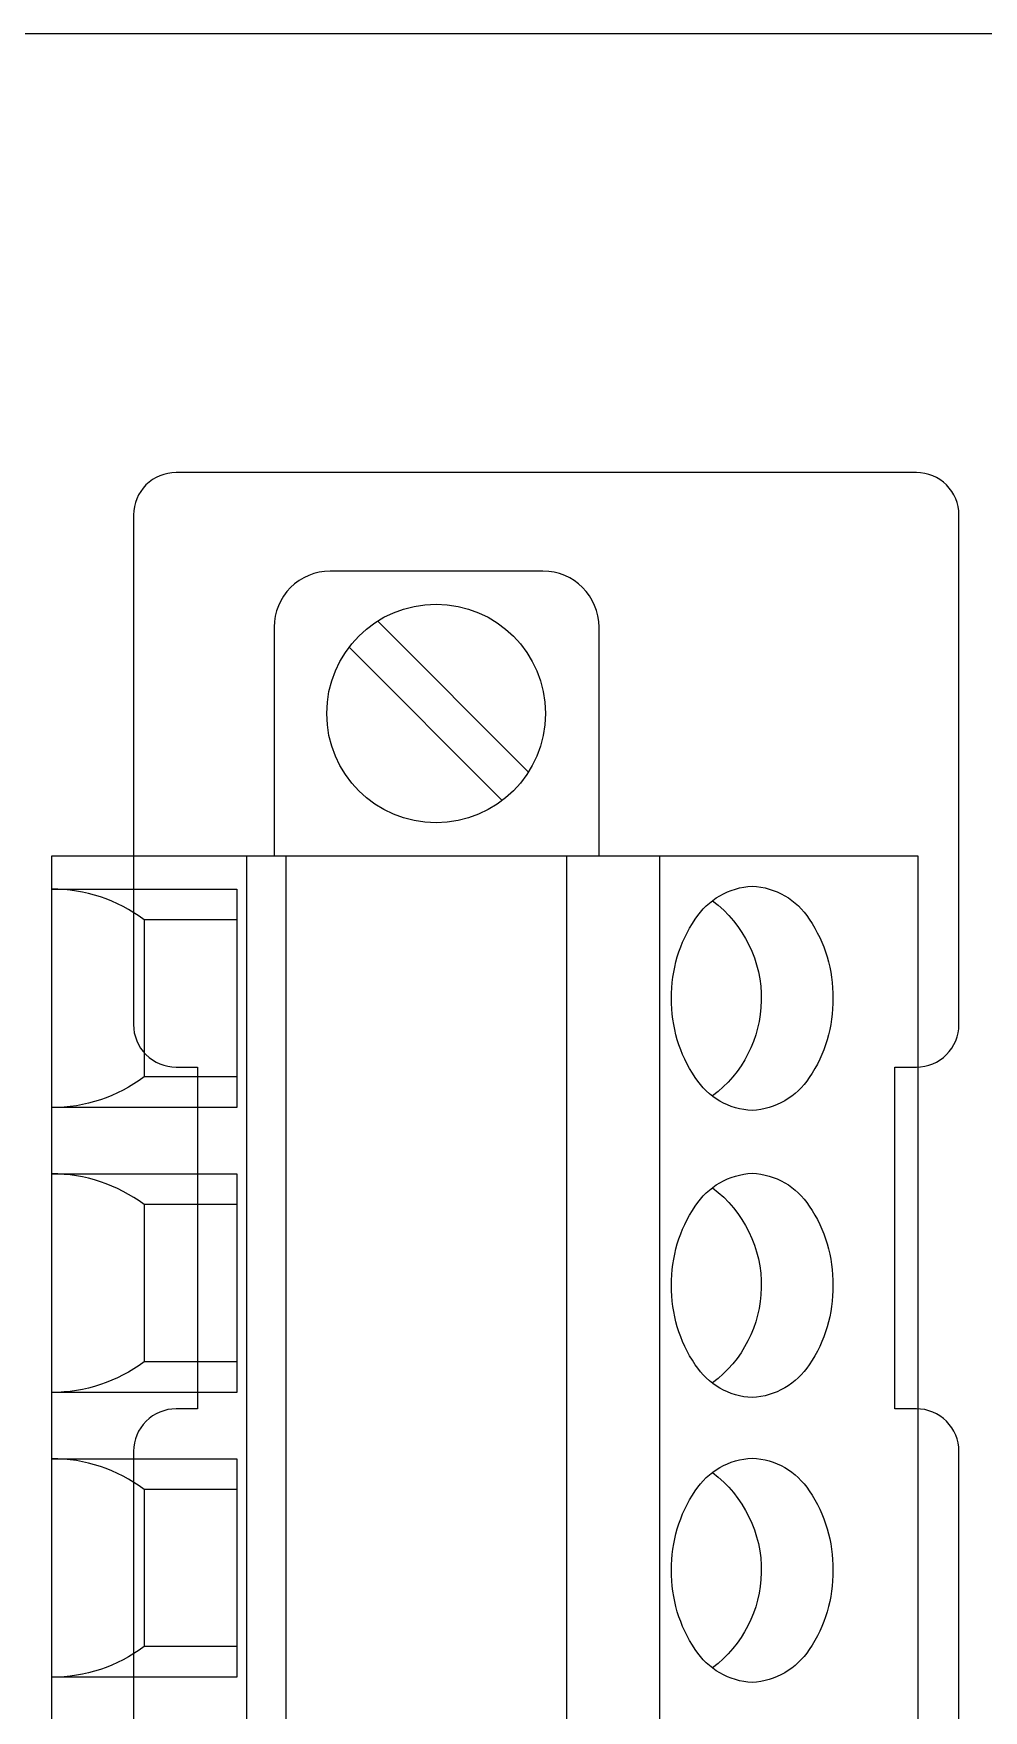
# Model space of a CAD drawing. Extents: x 1 to 23.7, y 0.2 to 17.
# Drawn here: x 17.608 to 18.276, y 6.02 to 7.198 of the extents above; entities that cross this region are included whole.
import ezdxf

# ---------------------------------------------------------------- set-up
doc = ezdxf.new("R2010")
doc.units = 0
doc.header["$MEASUREMENT"] = 0
for name, color, linetype in [('4_01__0-__EMPTY', 7, 'CONTINUOUS'), ('4_02__71___3__AVI', 7, 'CONTINUOUS'), ('4_03__73___3__ACI__3__AVI', 7, 'CONTINUOUS'), ('4_04__74___3__ACI__3__AVI', 7, 'CONTINUOUS'), ('4_05__1-___4__DI__4__DO__S', 7, 'CONTINUOUS'), ('4_06__B-___4__DI__4__DO__F', 7, 'CONTINUOUS'), ('4_07__C-___4__DI__3__DO', 7, 'CONTINUOUS'), ('4_08__2X___8__DO__STD_FORM', 7, 'CONTINUOUS'), ('4_09__2A___8__DO__STD_FORM', 7, 'CONTINUOUS'), ('4_10__2B___8__DO__STD__6__', 7, 'CONTINUOUS'), ('4_11__2C___8__DO__STD__2__', 7, 'CONTINUOUS'), ('4_12__3-___8__DI', 7, 'CONTINUOUS'), ('4_13__D-___14__DI', 7, 'CONTINUOUS'), ('4_14__5-___8__AI', 7, 'CONTINUOUS'), ('4_15__6-___4__AI__4__AO', 7, 'CONTINUOUS'), ('6_00_____DWG', 7, 'CONTINUOUS')]:
    doc.layers.add(name, color=color, linetype=linetype)

msp = doc.modelspace()

# ---------------------------------------------------------------- linework, layer by layer
at = {"layer": '4_01__0-__EMPTY'}
msp.add_lwpolyline([(18.2587, 5.2368), (18.2587, 6.2021, 0.414214), (18.2288, 6.2319), (18.2137, 6.2319), (18.2137, 6.4719), (18.2288, 6.4719, 0.414214), (18.2587, 6.5018), (18.2587, 6.8596, 0.414973), (18.2288, 6.8894), (17.7086, 6.8894, 0.414973), (17.6787, 6.8596), (17.6787, 6.5018, 0.414214), (17.7086, 6.4719), (17.7237, 6.4719), (17.7237, 6.2319), (17.7086, 6.2319, 0.414214), (17.6787, 6.2021), (17.6787, 5.2368, 0.414214)], format="xyb", dxfattribs=at)
at = {"layer": '4_02__71___3__AVI'}
for points in [[(18.0058, 6.6202), (18.0058, 6.7808, 0.414169), (17.9664, 6.8202), (17.8169, 6.8202, 0.414258), (17.7775, 6.7808), (17.7775, 6.6202)], [(17.7513, 6.5753), (17.6862, 6.5753, 0.162853), (17.6212, 6.5969, 1.944453)], [(18.0855, 6.5888, -0.001746), (18.0856, 6.5887, -0.240907), (18.1198, 6.5186, -0.231198), (18.0856, 6.4516, -0.005828), (18.0857, 6.4514)], [(17.7513, 6.465), (17.6862, 6.465, -0.162853), (17.6212, 6.4434, -1.944453)], [(17.7513, 6.3753), (17.6862, 6.3753, 0.162853), (17.6212, 6.3969, 1.944453)], [(18.0854, 6.3872, -0.001746), (18.0856, 6.3871, -0.240907), (18.1198, 6.317, -0.231198), (18.0856, 6.2501, -0.005828), (18.0856, 6.2498)], [(17.7513, 6.265), (17.6862, 6.265, -0.162853), (17.6212, 6.2434, -1.944453)], [(17.7513, 6.1753), (17.6862, 6.1753, 0.162853), (17.6212, 6.1969, 1.944453)], [(18.0854, 6.1872, -0.001746), (18.0856, 6.1871, -0.240907), (18.1198, 6.117, -0.231198), (18.0856, 6.0501, -0.005828), (18.0856, 6.0498)], [(17.7513, 6.065), (17.6862, 6.065, -0.162853), (17.6212, 6.0434, -1.944453)]]:
    msp.add_lwpolyline(points, format="xyb", dxfattribs=at)
for points in [[(17.8503, 6.785), (17.9562, 6.6791)], [(17.8303, 6.7667), (17.9378, 6.6591)], [(17.758, 6.6202), (17.758, 5.0202)], [(17.7858, 6.6202), (17.7858, 5.0202)], [(17.9829, 6.6202), (17.9829, 5.0202)], [(18.0484, 6.6202), (18.0484, 5.0202)], [(17.6212, 6.5969), (17.7513, 6.5969), (17.7513, 6.4434), (17.6212, 6.4434)], [(17.6862, 6.5753), (17.6862, 6.465)], [(17.6212, 6.3969), (17.7513, 6.3969), (17.7513, 6.2434), (17.6212, 6.2434)], [(17.6862, 6.3753), (17.6862, 6.265)], [(17.6212, 6.1969), (17.7513, 6.1969), (17.7513, 6.0434), (17.6212, 6.0434)], [(17.6862, 6.1753), (17.6862, 6.065)]]:
    msp.add_lwpolyline(points, dxfattribs=at)
msp.add_lwpolyline([(18.2299, 6.6202), (18.2299, 5.0202), (17.6212, 5.0202), (17.6212, 6.6202)], close=True, dxfattribs=at)
for points in [[(18.1135, 6.5989, -0.244062), (18.1535, 6.5758, -0.154167), (18.1701, 6.5202, -0.154167), (18.1535, 6.4645, -0.236767), (18.1135, 6.4414, -0.24406), (18.0734, 6.4645, -0.154167), (18.0568, 6.5202, -0.154167), (18.0734, 6.5758, -0.244061)], [(18.1135, 6.3973, -0.244062), (18.1535, 6.3743, -0.154167), (18.1701, 6.3186, -0.154167), (18.1535, 6.2629, -0.236767), (18.1135, 6.2398, -0.24406), (18.0734, 6.2629, -0.154167), (18.0568, 6.3186, -0.154167), (18.0734, 6.3743, -0.244061)], [(18.1135, 6.1973, -0.244062), (18.1535, 6.1743, -0.154167), (18.1701, 6.1186, -0.154167), (18.1535, 6.0629, -0.236767), (18.1135, 6.0398, -0.24406), (18.0734, 6.0629, -0.154167), (18.0568, 6.1186, -0.154167), (18.0734, 6.1743, -0.244061)]]:
    msp.add_lwpolyline(points, format="xyb", close=True, dxfattribs=at)
msp.add_circle((17.8913, 6.7202), 0.0768, dxfattribs=at)
at = {"layer": '4_03__73___3__ACI__3__AVI'}
for points in [[(18.0058, 6.6202), (18.0058, 6.7808, 0.414169), (17.9664, 6.8202), (17.8169, 6.8202, 0.414258), (17.7775, 6.7808), (17.7775, 6.6202)], [(17.7513, 6.5753), (17.6862, 6.5753, 0.162853), (17.6212, 6.5969, 1.944453)], [(18.0855, 6.5888, -0.001746), (18.0856, 6.5887, -0.240907), (18.1198, 6.5186, -0.231198), (18.0856, 6.4516, -0.005828), (18.0857, 6.4514)], [(17.7513, 6.465), (17.6862, 6.465, -0.162853), (17.6212, 6.4434, -1.944453)], [(17.7513, 6.3753), (17.6862, 6.3753, 0.162853), (17.6212, 6.3969, 1.944453)], [(18.0854, 6.3872, -0.001746), (18.0856, 6.3871, -0.240907), (18.1198, 6.317, -0.231198), (18.0856, 6.2501, -0.005828), (18.0856, 6.2498)], [(17.7513, 6.265), (17.6862, 6.265, -0.162853), (17.6212, 6.2434, -1.944453)], [(17.7513, 6.1753), (17.6862, 6.1753, 0.162853), (17.6212, 6.1969, 1.944453)], [(18.0854, 6.1872, -0.001746), (18.0856, 6.1871, -0.240907), (18.1198, 6.117, -0.231198), (18.0856, 6.0501, -0.005828), (18.0856, 6.0498)], [(17.7513, 6.065), (17.6862, 6.065, -0.162853), (17.6212, 6.0434, -1.944453)]]:
    msp.add_lwpolyline(points, format="xyb", dxfattribs=at)
for points in [[(17.8503, 6.785), (17.9562, 6.6791)], [(17.8303, 6.7667), (17.9378, 6.6591)], [(17.758, 6.6202), (17.758, 5.0202)], [(17.7858, 6.6202), (17.7858, 5.0202)], [(17.9829, 6.6202), (17.9829, 5.0202)], [(18.0484, 6.6202), (18.0484, 5.0202)], [(17.6212, 6.5969), (17.7513, 6.5969), (17.7513, 6.4434), (17.6212, 6.4434)], [(17.6862, 6.5753), (17.6862, 6.465)], [(17.6212, 6.3969), (17.7513, 6.3969), (17.7513, 6.2434), (17.6212, 6.2434)], [(17.6862, 6.3753), (17.6862, 6.265)], [(17.6212, 6.1969), (17.7513, 6.1969), (17.7513, 6.0434), (17.6212, 6.0434)], [(17.6862, 6.1753), (17.6862, 6.065)]]:
    msp.add_lwpolyline(points, dxfattribs=at)
msp.add_lwpolyline([(18.2299, 6.6202), (18.2299, 5.0202), (17.6212, 5.0202), (17.6212, 6.6202)], close=True, dxfattribs=at)
for points in [[(18.1135, 6.5989, -0.244062), (18.1535, 6.5758, -0.154167), (18.1701, 6.5202, -0.154167), (18.1535, 6.4645, -0.236767), (18.1135, 6.4414, -0.24406), (18.0734, 6.4645, -0.154167), (18.0568, 6.5202, -0.154167), (18.0734, 6.5758, -0.244061)], [(18.1135, 6.3973, -0.244062), (18.1535, 6.3743, -0.154167), (18.1701, 6.3186, -0.154167), (18.1535, 6.2629, -0.236767), (18.1135, 6.2398, -0.24406), (18.0734, 6.2629, -0.154167), (18.0568, 6.3186, -0.154167), (18.0734, 6.3743, -0.244061)], [(18.1135, 6.1973, -0.244062), (18.1535, 6.1743, -0.154167), (18.1701, 6.1186, -0.154167), (18.1535, 6.0629, -0.236767), (18.1135, 6.0398, -0.24406), (18.0734, 6.0629, -0.154167), (18.0568, 6.1186, -0.154167), (18.0734, 6.1743, -0.244061)]]:
    msp.add_lwpolyline(points, format="xyb", close=True, dxfattribs=at)
msp.add_circle((17.8913, 6.7202), 0.0768, dxfattribs=at)
at = {"layer": '4_04__74___3__ACI__3__AVI'}
for points in [[(18.0058, 6.6202), (18.0058, 6.7808, 0.414169), (17.9664, 6.8202), (17.8169, 6.8202, 0.414258), (17.7775, 6.7808), (17.7775, 6.6202)], [(17.7513, 6.5753), (17.6862, 6.5753, 0.162853), (17.6212, 6.5969, 1.944453)], [(18.0855, 6.5888, -0.001746), (18.0856, 6.5887, -0.240907), (18.1198, 6.5186, -0.231198), (18.0856, 6.4516, -0.005828), (18.0857, 6.4514)], [(17.7513, 6.465), (17.6862, 6.465, -0.162853), (17.6212, 6.4434, -1.944453)], [(17.7513, 6.3753), (17.6862, 6.3753, 0.162853), (17.6212, 6.3969, 1.944453)], [(18.0854, 6.3872, -0.001746), (18.0856, 6.3871, -0.240907), (18.1198, 6.317, -0.231198), (18.0856, 6.2501, -0.005828), (18.0856, 6.2498)], [(17.7513, 6.265), (17.6862, 6.265, -0.162853), (17.6212, 6.2434, -1.944453)], [(17.7513, 6.1753), (17.6862, 6.1753, 0.162853), (17.6212, 6.1969, 1.944453)], [(18.0854, 6.1872, -0.001746), (18.0856, 6.1871, -0.240907), (18.1198, 6.117, -0.231198), (18.0856, 6.0501, -0.005828), (18.0856, 6.0498)], [(17.7513, 6.065), (17.6862, 6.065, -0.162853), (17.6212, 6.0434, -1.944453)]]:
    msp.add_lwpolyline(points, format="xyb", dxfattribs=at)
for points in [[(17.8503, 6.785), (17.9562, 6.6791)], [(17.8303, 6.7667), (17.9378, 6.6591)], [(17.758, 6.6202), (17.758, 5.0202)], [(17.7858, 6.6202), (17.7858, 5.0202)], [(17.9829, 6.6202), (17.9829, 5.0202)], [(18.0484, 6.6202), (18.0484, 5.0202)], [(17.6212, 6.5969), (17.7513, 6.5969), (17.7513, 6.4434), (17.6212, 6.4434)], [(17.6862, 6.5753), (17.6862, 6.465)], [(17.6212, 6.3969), (17.7513, 6.3969), (17.7513, 6.2434), (17.6212, 6.2434)], [(17.6862, 6.3753), (17.6862, 6.265)], [(17.6212, 6.1969), (17.7513, 6.1969), (17.7513, 6.0434), (17.6212, 6.0434)], [(17.6862, 6.1753), (17.6862, 6.065)]]:
    msp.add_lwpolyline(points, dxfattribs=at)
msp.add_lwpolyline([(18.2299, 6.6202), (18.2299, 5.0202), (17.6212, 5.0202), (17.6212, 6.6202)], close=True, dxfattribs=at)
for points in [[(18.1135, 6.5989, -0.244062), (18.1535, 6.5758, -0.154167), (18.1701, 6.5202, -0.154167), (18.1535, 6.4645, -0.236767), (18.1135, 6.4414, -0.24406), (18.0734, 6.4645, -0.154167), (18.0568, 6.5202, -0.154167), (18.0734, 6.5758, -0.244061)], [(18.1135, 6.3973, -0.244062), (18.1535, 6.3743, -0.154167), (18.1701, 6.3186, -0.154167), (18.1535, 6.2629, -0.236767), (18.1135, 6.2398, -0.24406), (18.0734, 6.2629, -0.154167), (18.0568, 6.3186, -0.154167), (18.0734, 6.3743, -0.244061)], [(18.1135, 6.1973, -0.244062), (18.1535, 6.1743, -0.154167), (18.1701, 6.1186, -0.154167), (18.1535, 6.0629, -0.236767), (18.1135, 6.0398, -0.24406), (18.0734, 6.0629, -0.154167), (18.0568, 6.1186, -0.154167), (18.0734, 6.1743, -0.244061)]]:
    msp.add_lwpolyline(points, format="xyb", close=True, dxfattribs=at)
msp.add_circle((17.8913, 6.7202), 0.0768, dxfattribs=at)
at = {"layer": '4_05__1-___4__DI__4__DO__S'}
for points in [[(18.0058, 6.6202), (18.0058, 6.7808, 0.414169), (17.9664, 6.8202), (17.8169, 6.8202, 0.414258), (17.7775, 6.7808), (17.7775, 6.6202)], [(17.7513, 6.5753), (17.6862, 6.5753, 0.162853), (17.6212, 6.5969, 1.944453)], [(18.0855, 6.5888, -0.001746), (18.0856, 6.5887, -0.240907), (18.1198, 6.5186, -0.231198), (18.0856, 6.4516, -0.005828), (18.0857, 6.4514)], [(17.7513, 6.465), (17.6862, 6.465, -0.162853), (17.6212, 6.4434, -1.944453)], [(17.7513, 6.3753), (17.6862, 6.3753, 0.162853), (17.6212, 6.3969, 1.944453)], [(18.0854, 6.3872, -0.001746), (18.0856, 6.3871, -0.240907), (18.1198, 6.317, -0.231198), (18.0856, 6.2501, -0.005828), (18.0856, 6.2498)], [(17.7513, 6.265), (17.6862, 6.265, -0.162853), (17.6212, 6.2434, -1.944453)], [(17.7513, 6.1753), (17.6862, 6.1753, 0.162853), (17.6212, 6.1969, 1.944453)], [(18.0854, 6.1872, -0.001746), (18.0856, 6.1871, -0.240907), (18.1198, 6.117, -0.231198), (18.0856, 6.0501, -0.005828), (18.0856, 6.0498)], [(17.7513, 6.065), (17.6862, 6.065, -0.162853), (17.6212, 6.0434, -1.944453)]]:
    msp.add_lwpolyline(points, format="xyb", dxfattribs=at)
for points in [[(17.8503, 6.785), (17.9562, 6.6791)], [(17.8303, 6.7667), (17.9378, 6.6591)], [(17.758, 6.6202), (17.758, 5.0202)], [(17.7858, 6.6202), (17.7858, 5.0202)], [(17.9829, 6.6202), (17.9829, 5.0202)], [(18.0484, 6.6202), (18.0484, 5.0202)], [(17.6212, 6.5969), (17.7513, 6.5969), (17.7513, 6.4434), (17.6212, 6.4434)], [(17.6862, 6.5753), (17.6862, 6.465)], [(17.6212, 6.3969), (17.7513, 6.3969), (17.7513, 6.2434), (17.6212, 6.2434)], [(17.6862, 6.3753), (17.6862, 6.265)], [(17.6212, 6.1969), (17.7513, 6.1969), (17.7513, 6.0434), (17.6212, 6.0434)], [(17.6862, 6.1753), (17.6862, 6.065)]]:
    msp.add_lwpolyline(points, dxfattribs=at)
msp.add_lwpolyline([(18.2299, 6.6202), (18.2299, 5.0202), (17.6212, 5.0202), (17.6212, 6.6202)], close=True, dxfattribs=at)
for points in [[(18.1135, 6.5989, -0.244062), (18.1535, 6.5758, -0.154167), (18.1701, 6.5202, -0.154167), (18.1535, 6.4645, -0.236767), (18.1135, 6.4414, -0.24406), (18.0734, 6.4645, -0.154167), (18.0568, 6.5202, -0.154167), (18.0734, 6.5758, -0.244061)], [(18.1135, 6.3973, -0.244062), (18.1535, 6.3743, -0.154167), (18.1701, 6.3186, -0.154167), (18.1535, 6.2629, -0.236767), (18.1135, 6.2398, -0.24406), (18.0734, 6.2629, -0.154167), (18.0568, 6.3186, -0.154167), (18.0734, 6.3743, -0.244061)], [(18.1135, 6.1973, -0.244062), (18.1535, 6.1743, -0.154167), (18.1701, 6.1186, -0.154167), (18.1535, 6.0629, -0.236767), (18.1135, 6.0398, -0.24406), (18.0734, 6.0629, -0.154167), (18.0568, 6.1186, -0.154167), (18.0734, 6.1743, -0.244061)]]:
    msp.add_lwpolyline(points, format="xyb", close=True, dxfattribs=at)
msp.add_circle((17.8913, 6.7202), 0.0768, dxfattribs=at)
at = {"layer": '4_06__B-___4__DI__4__DO__F'}
for points in [[(18.0058, 6.6202), (18.0058, 6.7808, 0.414169), (17.9664, 6.8202), (17.8169, 6.8202, 0.414258), (17.7775, 6.7808), (17.7775, 6.6202)], [(17.7513, 6.5753), (17.6862, 6.5753, 0.162853), (17.6212, 6.5969, 1.944453)], [(18.0855, 6.5888, -0.001746), (18.0856, 6.5887, -0.240907), (18.1198, 6.5186, -0.231198), (18.0856, 6.4516, -0.005828), (18.0857, 6.4514)], [(17.7513, 6.465), (17.6862, 6.465, -0.162853), (17.6212, 6.4434, -1.944453)], [(17.7513, 6.3753), (17.6862, 6.3753, 0.162853), (17.6212, 6.3969, 1.944453)], [(18.0854, 6.3872, -0.001746), (18.0856, 6.3871, -0.240907), (18.1198, 6.317, -0.231198), (18.0856, 6.2501, -0.005828), (18.0856, 6.2498)], [(17.7513, 6.265), (17.6862, 6.265, -0.162853), (17.6212, 6.2434, -1.944453)], [(17.7513, 6.1753), (17.6862, 6.1753, 0.162853), (17.6212, 6.1969, 1.944453)], [(18.0854, 6.1872, -0.001746), (18.0856, 6.1871, -0.240907), (18.1198, 6.117, -0.231198), (18.0856, 6.0501, -0.005828), (18.0856, 6.0498)], [(17.7513, 6.065), (17.6862, 6.065, -0.162853), (17.6212, 6.0434, -1.944453)]]:
    msp.add_lwpolyline(points, format="xyb", dxfattribs=at)
for points in [[(17.8503, 6.785), (17.9562, 6.6791)], [(17.8303, 6.7667), (17.9378, 6.6591)], [(17.758, 6.6202), (17.758, 5.0202)], [(17.7858, 6.6202), (17.7858, 5.0202)], [(17.9829, 6.6202), (17.9829, 5.0202)], [(18.0484, 6.6202), (18.0484, 5.0202)], [(17.6212, 6.5969), (17.7513, 6.5969), (17.7513, 6.4434), (17.6212, 6.4434)], [(17.6862, 6.5753), (17.6862, 6.465)], [(17.6212, 6.3969), (17.7513, 6.3969), (17.7513, 6.2434), (17.6212, 6.2434)], [(17.6862, 6.3753), (17.6862, 6.265)], [(17.6212, 6.1969), (17.7513, 6.1969), (17.7513, 6.0434), (17.6212, 6.0434)], [(17.6862, 6.1753), (17.6862, 6.065)]]:
    msp.add_lwpolyline(points, dxfattribs=at)
msp.add_lwpolyline([(18.2299, 6.6202), (18.2299, 5.0202), (17.6212, 5.0202), (17.6212, 6.6202)], close=True, dxfattribs=at)
for points in [[(18.1135, 6.5989, -0.244062), (18.1535, 6.5758, -0.154167), (18.1701, 6.5202, -0.154167), (18.1535, 6.4645, -0.236767), (18.1135, 6.4414, -0.24406), (18.0734, 6.4645, -0.154167), (18.0568, 6.5202, -0.154167), (18.0734, 6.5758, -0.244061)], [(18.1135, 6.3973, -0.244062), (18.1535, 6.3743, -0.154167), (18.1701, 6.3186, -0.154167), (18.1535, 6.2629, -0.236767), (18.1135, 6.2398, -0.24406), (18.0734, 6.2629, -0.154167), (18.0568, 6.3186, -0.154167), (18.0734, 6.3743, -0.244061)], [(18.1135, 6.1973, -0.244062), (18.1535, 6.1743, -0.154167), (18.1701, 6.1186, -0.154167), (18.1535, 6.0629, -0.236767), (18.1135, 6.0398, -0.24406), (18.0734, 6.0629, -0.154167), (18.0568, 6.1186, -0.154167), (18.0734, 6.1743, -0.244061)]]:
    msp.add_lwpolyline(points, format="xyb", close=True, dxfattribs=at)
msp.add_circle((17.8913, 6.7202), 0.0768, dxfattribs=at)
at = {"layer": '4_07__C-___4__DI__3__DO'}
for points in [[(18.0058, 6.6202), (18.0058, 6.7808, 0.414169), (17.9664, 6.8202), (17.8169, 6.8202, 0.414258), (17.7775, 6.7808), (17.7775, 6.6202)], [(17.7513, 6.5753), (17.6862, 6.5753, 0.162853), (17.6212, 6.5969, 1.944453)], [(18.0855, 6.5888, -0.001746), (18.0856, 6.5887, -0.240907), (18.1198, 6.5186, -0.231198), (18.0856, 6.4516, -0.005828), (18.0857, 6.4514)], [(17.7513, 6.465), (17.6862, 6.465, -0.162853), (17.6212, 6.4434, -1.944453)], [(17.7513, 6.3753), (17.6862, 6.3753, 0.162853), (17.6212, 6.3969, 1.944453)], [(18.0854, 6.3872, -0.001746), (18.0856, 6.3871, -0.240907), (18.1198, 6.317, -0.231198), (18.0856, 6.2501, -0.005828), (18.0856, 6.2498)], [(17.7513, 6.265), (17.6862, 6.265, -0.162853), (17.6212, 6.2434, -1.944453)], [(17.7513, 6.1753), (17.6862, 6.1753, 0.162853), (17.6212, 6.1969, 1.944453)], [(18.0854, 6.1872, -0.001746), (18.0856, 6.1871, -0.240907), (18.1198, 6.117, -0.231198), (18.0856, 6.0501, -0.005828), (18.0856, 6.0498)], [(17.7513, 6.065), (17.6862, 6.065, -0.162853), (17.6212, 6.0434, -1.944453)]]:
    msp.add_lwpolyline(points, format="xyb", dxfattribs=at)
for points in [[(17.8503, 6.785), (17.9562, 6.6791)], [(17.8303, 6.7667), (17.9378, 6.6591)], [(17.758, 6.6202), (17.758, 5.0202)], [(17.7858, 6.6202), (17.7858, 5.0202)], [(17.9829, 6.6202), (17.9829, 5.0202)], [(18.0484, 6.6202), (18.0484, 5.0202)], [(17.6212, 6.5969), (17.7513, 6.5969), (17.7513, 6.4434), (17.6212, 6.4434)], [(17.6862, 6.5753), (17.6862, 6.465)], [(17.6212, 6.3969), (17.7513, 6.3969), (17.7513, 6.2434), (17.6212, 6.2434)], [(17.6862, 6.3753), (17.6862, 6.265)], [(17.6212, 6.1969), (17.7513, 6.1969), (17.7513, 6.0434), (17.6212, 6.0434)], [(17.6862, 6.1753), (17.6862, 6.065)]]:
    msp.add_lwpolyline(points, dxfattribs=at)
msp.add_lwpolyline([(18.2299, 6.6202), (18.2299, 5.0202), (17.6212, 5.0202), (17.6212, 6.6202)], close=True, dxfattribs=at)
for points in [[(18.1135, 6.5989, -0.244062), (18.1535, 6.5758, -0.154167), (18.1701, 6.5202, -0.154167), (18.1535, 6.4645, -0.236767), (18.1135, 6.4414, -0.24406), (18.0734, 6.4645, -0.154167), (18.0568, 6.5202, -0.154167), (18.0734, 6.5758, -0.244061)], [(18.1135, 6.3973, -0.244062), (18.1535, 6.3743, -0.154167), (18.1701, 6.3186, -0.154167), (18.1535, 6.2629, -0.236767), (18.1135, 6.2398, -0.24406), (18.0734, 6.2629, -0.154167), (18.0568, 6.3186, -0.154167), (18.0734, 6.3743, -0.244061)], [(18.1135, 6.1973, -0.244062), (18.1535, 6.1743, -0.154167), (18.1701, 6.1186, -0.154167), (18.1535, 6.0629, -0.236767), (18.1135, 6.0398, -0.24406), (18.0734, 6.0629, -0.154167), (18.0568, 6.1186, -0.154167), (18.0734, 6.1743, -0.244061)]]:
    msp.add_lwpolyline(points, format="xyb", close=True, dxfattribs=at)
msp.add_circle((17.8913, 6.7202), 0.0768, dxfattribs=at)
at = {"layer": '4_08__2X___8__DO__STD_FORM'}
for points in [[(18.0058, 6.6202), (18.0058, 6.7808, 0.414169), (17.9664, 6.8202), (17.8169, 6.8202, 0.414258), (17.7775, 6.7808), (17.7775, 6.6202)], [(17.7513, 6.5753), (17.6862, 6.5753, 0.162853), (17.6212, 6.5969, 1.944453)], [(18.0855, 6.5888, -0.001746), (18.0856, 6.5887, -0.240907), (18.1198, 6.5186, -0.231198), (18.0856, 6.4516, -0.005828), (18.0857, 6.4514)], [(17.7513, 6.465), (17.6862, 6.465, -0.162853), (17.6212, 6.4434, -1.944453)], [(17.7513, 6.3753), (17.6862, 6.3753, 0.162853), (17.6212, 6.3969, 1.944453)], [(18.0854, 6.3872, -0.001746), (18.0856, 6.3871, -0.240907), (18.1198, 6.317, -0.231198), (18.0856, 6.2501, -0.005828), (18.0856, 6.2498)], [(17.7513, 6.265), (17.6862, 6.265, -0.162853), (17.6212, 6.2434, -1.944453)], [(17.7513, 6.1753), (17.6862, 6.1753, 0.162853), (17.6212, 6.1969, 1.944453)], [(18.0854, 6.1872, -0.001746), (18.0856, 6.1871, -0.240907), (18.1198, 6.117, -0.231198), (18.0856, 6.0501, -0.005828), (18.0856, 6.0498)], [(17.7513, 6.065), (17.6862, 6.065, -0.162853), (17.6212, 6.0434, -1.944453)]]:
    msp.add_lwpolyline(points, format="xyb", dxfattribs=at)
for points in [[(17.8503, 6.785), (17.9562, 6.6791)], [(17.8303, 6.7667), (17.9378, 6.6591)], [(17.758, 6.6202), (17.758, 5.0202)], [(17.7858, 6.6202), (17.7858, 5.0202)], [(17.9829, 6.6202), (17.9829, 5.0202)], [(18.0484, 6.6202), (18.0484, 5.0202)], [(17.6212, 6.5969), (17.7513, 6.5969), (17.7513, 6.4434), (17.6212, 6.4434)], [(17.6862, 6.5753), (17.6862, 6.465)], [(17.6212, 6.3969), (17.7513, 6.3969), (17.7513, 6.2434), (17.6212, 6.2434)], [(17.6862, 6.3753), (17.6862, 6.265)], [(17.6212, 6.1969), (17.7513, 6.1969), (17.7513, 6.0434), (17.6212, 6.0434)], [(17.6862, 6.1753), (17.6862, 6.065)]]:
    msp.add_lwpolyline(points, dxfattribs=at)
msp.add_lwpolyline([(18.2299, 6.6202), (18.2299, 5.0202), (17.6212, 5.0202), (17.6212, 6.6202)], close=True, dxfattribs=at)
for points in [[(18.1135, 6.5989, -0.244062), (18.1535, 6.5758, -0.154167), (18.1701, 6.5202, -0.154167), (18.1535, 6.4645, -0.236767), (18.1135, 6.4414, -0.24406), (18.0734, 6.4645, -0.154167), (18.0568, 6.5202, -0.154167), (18.0734, 6.5758, -0.244061)], [(18.1135, 6.3973, -0.244062), (18.1535, 6.3743, -0.154167), (18.1701, 6.3186, -0.154167), (18.1535, 6.2629, -0.236767), (18.1135, 6.2398, -0.24406), (18.0734, 6.2629, -0.154167), (18.0568, 6.3186, -0.154167), (18.0734, 6.3743, -0.244061)], [(18.1135, 6.1973, -0.244062), (18.1535, 6.1743, -0.154167), (18.1701, 6.1186, -0.154167), (18.1535, 6.0629, -0.236767), (18.1135, 6.0398, -0.24406), (18.0734, 6.0629, -0.154167), (18.0568, 6.1186, -0.154167), (18.0734, 6.1743, -0.244061)]]:
    msp.add_lwpolyline(points, format="xyb", close=True, dxfattribs=at)
msp.add_circle((17.8913, 6.7202), 0.0768, dxfattribs=at)
at = {"layer": '4_09__2A___8__DO__STD_FORM'}
for points in [[(18.0058, 6.6202), (18.0058, 6.7808, 0.414169), (17.9664, 6.8202), (17.8169, 6.8202, 0.414258), (17.7775, 6.7808), (17.7775, 6.6202)], [(17.7513, 6.5753), (17.6862, 6.5753, 0.162853), (17.6212, 6.5969, 1.944453)], [(18.0855, 6.5888, -0.001746), (18.0856, 6.5887, -0.240907), (18.1198, 6.5186, -0.231198), (18.0856, 6.4516, -0.005828), (18.0857, 6.4514)], [(17.7513, 6.465), (17.6862, 6.465, -0.162853), (17.6212, 6.4434, -1.944453)], [(17.7513, 6.3753), (17.6862, 6.3753, 0.162853), (17.6212, 6.3969, 1.944453)], [(18.0854, 6.3872, -0.001746), (18.0856, 6.3871, -0.240907), (18.1198, 6.317, -0.231198), (18.0856, 6.2501, -0.005828), (18.0856, 6.2498)], [(17.7513, 6.265), (17.6862, 6.265, -0.162853), (17.6212, 6.2434, -1.944453)], [(17.7513, 6.1753), (17.6862, 6.1753, 0.162853), (17.6212, 6.1969, 1.944453)], [(18.0854, 6.1872, -0.001746), (18.0856, 6.1871, -0.240907), (18.1198, 6.117, -0.231198), (18.0856, 6.0501, -0.005828), (18.0856, 6.0498)], [(17.7513, 6.065), (17.6862, 6.065, -0.162853), (17.6212, 6.0434, -1.944453)]]:
    msp.add_lwpolyline(points, format="xyb", dxfattribs=at)
for points in [[(17.8503, 6.785), (17.9562, 6.6791)], [(17.8303, 6.7667), (17.9378, 6.6591)], [(17.758, 6.6202), (17.758, 5.0202)], [(17.7858, 6.6202), (17.7858, 5.0202)], [(17.9829, 6.6202), (17.9829, 5.0202)], [(18.0484, 6.6202), (18.0484, 5.0202)], [(17.6212, 6.5969), (17.7513, 6.5969), (17.7513, 6.4434), (17.6212, 6.4434)], [(17.6862, 6.5753), (17.6862, 6.465)], [(17.6212, 6.3969), (17.7513, 6.3969), (17.7513, 6.2434), (17.6212, 6.2434)], [(17.6862, 6.3753), (17.6862, 6.265)], [(17.6212, 6.1969), (17.7513, 6.1969), (17.7513, 6.0434), (17.6212, 6.0434)], [(17.6862, 6.1753), (17.6862, 6.065)]]:
    msp.add_lwpolyline(points, dxfattribs=at)
msp.add_lwpolyline([(18.2299, 6.6202), (18.2299, 5.0202), (17.6212, 5.0202), (17.6212, 6.6202)], close=True, dxfattribs=at)
for points in [[(18.1135, 6.5989, -0.244062), (18.1535, 6.5758, -0.154167), (18.1701, 6.5202, -0.154167), (18.1535, 6.4645, -0.236767), (18.1135, 6.4414, -0.24406), (18.0734, 6.4645, -0.154167), (18.0568, 6.5202, -0.154167), (18.0734, 6.5758, -0.244061)], [(18.1135, 6.3973, -0.244062), (18.1535, 6.3743, -0.154167), (18.1701, 6.3186, -0.154167), (18.1535, 6.2629, -0.236767), (18.1135, 6.2398, -0.24406), (18.0734, 6.2629, -0.154167), (18.0568, 6.3186, -0.154167), (18.0734, 6.3743, -0.244061)], [(18.1135, 6.1973, -0.244062), (18.1535, 6.1743, -0.154167), (18.1701, 6.1186, -0.154167), (18.1535, 6.0629, -0.236767), (18.1135, 6.0398, -0.24406), (18.0734, 6.0629, -0.154167), (18.0568, 6.1186, -0.154167), (18.0734, 6.1743, -0.244061)]]:
    msp.add_lwpolyline(points, format="xyb", close=True, dxfattribs=at)
msp.add_circle((17.8913, 6.7202), 0.0768, dxfattribs=at)
at = {"layer": '4_10__2B___8__DO__STD__6__'}
for points in [[(18.0058, 6.6202), (18.0058, 6.7808, 0.414169), (17.9664, 6.8202), (17.8169, 6.8202, 0.414258), (17.7775, 6.7808), (17.7775, 6.6202)], [(17.7513, 6.5753), (17.6862, 6.5753, 0.162853), (17.6212, 6.5969, 1.944453)], [(18.0855, 6.5888, -0.001746), (18.0856, 6.5887, -0.240907), (18.1198, 6.5186, -0.231198), (18.0856, 6.4516, -0.005828), (18.0857, 6.4514)], [(17.7513, 6.465), (17.6862, 6.465, -0.162853), (17.6212, 6.4434, -1.944453)], [(17.7513, 6.3753), (17.6862, 6.3753, 0.162853), (17.6212, 6.3969, 1.944453)], [(18.0854, 6.3872, -0.001746), (18.0856, 6.3871, -0.240907), (18.1198, 6.317, -0.231198), (18.0856, 6.2501, -0.005828), (18.0856, 6.2498)], [(17.7513, 6.265), (17.6862, 6.265, -0.162853), (17.6212, 6.2434, -1.944453)], [(17.7513, 6.1753), (17.6862, 6.1753, 0.162853), (17.6212, 6.1969, 1.944453)], [(18.0854, 6.1872, -0.001746), (18.0856, 6.1871, -0.240907), (18.1198, 6.117, -0.231198), (18.0856, 6.0501, -0.005828), (18.0856, 6.0498)], [(17.7513, 6.065), (17.6862, 6.065, -0.162853), (17.6212, 6.0434, -1.944453)]]:
    msp.add_lwpolyline(points, format="xyb", dxfattribs=at)
for points in [[(17.8503, 6.785), (17.9562, 6.6791)], [(17.8303, 6.7667), (17.9378, 6.6591)], [(17.758, 6.6202), (17.758, 5.0202)], [(17.7858, 6.6202), (17.7858, 5.0202)], [(17.9829, 6.6202), (17.9829, 5.0202)], [(18.0484, 6.6202), (18.0484, 5.0202)], [(17.6212, 6.5969), (17.7513, 6.5969), (17.7513, 6.4434), (17.6212, 6.4434)], [(17.6862, 6.5753), (17.6862, 6.465)], [(17.6212, 6.3969), (17.7513, 6.3969), (17.7513, 6.2434), (17.6212, 6.2434)], [(17.6862, 6.3753), (17.6862, 6.265)], [(17.6212, 6.1969), (17.7513, 6.1969), (17.7513, 6.0434), (17.6212, 6.0434)], [(17.6862, 6.1753), (17.6862, 6.065)]]:
    msp.add_lwpolyline(points, dxfattribs=at)
msp.add_lwpolyline([(18.2299, 6.6202), (18.2299, 5.0202), (17.6212, 5.0202), (17.6212, 6.6202)], close=True, dxfattribs=at)
for points in [[(18.1135, 6.5989, -0.244062), (18.1535, 6.5758, -0.154167), (18.1701, 6.5202, -0.154167), (18.1535, 6.4645, -0.236767), (18.1135, 6.4414, -0.24406), (18.0734, 6.4645, -0.154167), (18.0568, 6.5202, -0.154167), (18.0734, 6.5758, -0.244061)], [(18.1135, 6.3973, -0.244062), (18.1535, 6.3743, -0.154167), (18.1701, 6.3186, -0.154167), (18.1535, 6.2629, -0.236767), (18.1135, 6.2398, -0.24406), (18.0734, 6.2629, -0.154167), (18.0568, 6.3186, -0.154167), (18.0734, 6.3743, -0.244061)], [(18.1135, 6.1973, -0.244062), (18.1535, 6.1743, -0.154167), (18.1701, 6.1186, -0.154167), (18.1535, 6.0629, -0.236767), (18.1135, 6.0398, -0.24406), (18.0734, 6.0629, -0.154167), (18.0568, 6.1186, -0.154167), (18.0734, 6.1743, -0.244061)]]:
    msp.add_lwpolyline(points, format="xyb", close=True, dxfattribs=at)
msp.add_circle((17.8913, 6.7202), 0.0768, dxfattribs=at)
at = {"layer": '4_11__2C___8__DO__STD__2__'}
for points in [[(18.0058, 6.6202), (18.0058, 6.7808, 0.414169), (17.9664, 6.8202), (17.8169, 6.8202, 0.414258), (17.7775, 6.7808), (17.7775, 6.6202)], [(17.7513, 6.5753), (17.6862, 6.5753, 0.162853), (17.6212, 6.5969, 1.944453)], [(18.0855, 6.5888, -0.001746), (18.0856, 6.5887, -0.240907), (18.1198, 6.5186, -0.231198), (18.0856, 6.4516, -0.005828), (18.0857, 6.4514)], [(17.7513, 6.465), (17.6862, 6.465, -0.162853), (17.6212, 6.4434, -1.944453)], [(17.7513, 6.3753), (17.6862, 6.3753, 0.162853), (17.6212, 6.3969, 1.944453)], [(18.0854, 6.3872, -0.001746), (18.0856, 6.3871, -0.240907), (18.1198, 6.317, -0.231198), (18.0856, 6.2501, -0.005828), (18.0856, 6.2498)], [(17.7513, 6.265), (17.6862, 6.265, -0.162853), (17.6212, 6.2434, -1.944453)], [(17.7513, 6.1753), (17.6862, 6.1753, 0.162853), (17.6212, 6.1969, 1.944453)], [(18.0854, 6.1872, -0.001746), (18.0856, 6.1871, -0.240907), (18.1198, 6.117, -0.231198), (18.0856, 6.0501, -0.005828), (18.0856, 6.0498)], [(17.7513, 6.065), (17.6862, 6.065, -0.162853), (17.6212, 6.0434, -1.944453)]]:
    msp.add_lwpolyline(points, format="xyb", dxfattribs=at)
for points in [[(17.8503, 6.785), (17.9562, 6.6791)], [(17.8303, 6.7667), (17.9378, 6.6591)], [(17.758, 6.6202), (17.758, 5.0202)], [(17.7858, 6.6202), (17.7858, 5.0202)], [(17.9829, 6.6202), (17.9829, 5.0202)], [(18.0484, 6.6202), (18.0484, 5.0202)], [(17.6212, 6.5969), (17.7513, 6.5969), (17.7513, 6.4434), (17.6212, 6.4434)], [(17.6862, 6.5753), (17.6862, 6.465)], [(17.6212, 6.3969), (17.7513, 6.3969), (17.7513, 6.2434), (17.6212, 6.2434)], [(17.6862, 6.3753), (17.6862, 6.265)], [(17.6212, 6.1969), (17.7513, 6.1969), (17.7513, 6.0434), (17.6212, 6.0434)], [(17.6862, 6.1753), (17.6862, 6.065)]]:
    msp.add_lwpolyline(points, dxfattribs=at)
msp.add_lwpolyline([(18.2299, 6.6202), (18.2299, 5.0202), (17.6212, 5.0202), (17.6212, 6.6202)], close=True, dxfattribs=at)
for points in [[(18.1135, 6.5989, -0.244062), (18.1535, 6.5758, -0.154167), (18.1701, 6.5202, -0.154167), (18.1535, 6.4645, -0.236767), (18.1135, 6.4414, -0.24406), (18.0734, 6.4645, -0.154167), (18.0568, 6.5202, -0.154167), (18.0734, 6.5758, -0.244061)], [(18.1135, 6.3973, -0.244062), (18.1535, 6.3743, -0.154167), (18.1701, 6.3186, -0.154167), (18.1535, 6.2629, -0.236767), (18.1135, 6.2398, -0.24406), (18.0734, 6.2629, -0.154167), (18.0568, 6.3186, -0.154167), (18.0734, 6.3743, -0.244061)], [(18.1135, 6.1973, -0.244062), (18.1535, 6.1743, -0.154167), (18.1701, 6.1186, -0.154167), (18.1535, 6.0629, -0.236767), (18.1135, 6.0398, -0.24406), (18.0734, 6.0629, -0.154167), (18.0568, 6.1186, -0.154167), (18.0734, 6.1743, -0.244061)]]:
    msp.add_lwpolyline(points, format="xyb", close=True, dxfattribs=at)
msp.add_circle((17.8913, 6.7202), 0.0768, dxfattribs=at)
at = {"layer": '4_12__3-___8__DI'}
for points in [[(18.0058, 6.6202), (18.0058, 6.7808, 0.414169), (17.9664, 6.8202), (17.8169, 6.8202, 0.414258), (17.7775, 6.7808), (17.7775, 6.6202)], [(17.7513, 6.5753), (17.6862, 6.5753, 0.162853), (17.6212, 6.5969, 1.944453)], [(18.0855, 6.5888, -0.001746), (18.0856, 6.5887, -0.240907), (18.1198, 6.5186, -0.231198), (18.0856, 6.4516, -0.005828), (18.0857, 6.4514)], [(17.7513, 6.465), (17.6862, 6.465, -0.162853), (17.6212, 6.4434, -1.944453)], [(17.7513, 6.3753), (17.6862, 6.3753, 0.162853), (17.6212, 6.3969, 1.944453)], [(18.0854, 6.3872, -0.001746), (18.0856, 6.3871, -0.240907), (18.1198, 6.317, -0.231198), (18.0856, 6.2501, -0.005828), (18.0856, 6.2498)], [(17.7513, 6.265), (17.6862, 6.265, -0.162853), (17.6212, 6.2434, -1.944453)], [(17.7513, 6.1753), (17.6862, 6.1753, 0.162853), (17.6212, 6.1969, 1.944453)], [(18.0854, 6.1872, -0.001746), (18.0856, 6.1871, -0.240907), (18.1198, 6.117, -0.231198), (18.0856, 6.0501, -0.005828), (18.0856, 6.0498)], [(17.7513, 6.065), (17.6862, 6.065, -0.162853), (17.6212, 6.0434, -1.944453)]]:
    msp.add_lwpolyline(points, format="xyb", dxfattribs=at)
for points in [[(17.8503, 6.785), (17.9562, 6.6791)], [(17.8303, 6.7667), (17.9378, 6.6591)], [(17.758, 6.6202), (17.758, 5.0202)], [(17.7858, 6.6202), (17.7858, 5.0202)], [(17.9829, 6.6202), (17.9829, 5.0202)], [(18.0484, 6.6202), (18.0484, 5.0202)], [(17.6212, 6.5969), (17.7513, 6.5969), (17.7513, 6.4434), (17.6212, 6.4434)], [(17.6862, 6.5753), (17.6862, 6.465)], [(17.6212, 6.3969), (17.7513, 6.3969), (17.7513, 6.2434), (17.6212, 6.2434)], [(17.6862, 6.3753), (17.6862, 6.265)], [(17.6212, 6.1969), (17.7513, 6.1969), (17.7513, 6.0434), (17.6212, 6.0434)], [(17.6862, 6.1753), (17.6862, 6.065)]]:
    msp.add_lwpolyline(points, dxfattribs=at)
msp.add_lwpolyline([(18.2299, 6.6202), (18.2299, 5.0202), (17.6212, 5.0202), (17.6212, 6.6202)], close=True, dxfattribs=at)
for points in [[(18.1135, 6.5989, -0.244062), (18.1535, 6.5758, -0.154167), (18.1701, 6.5202, -0.154167), (18.1535, 6.4645, -0.236767), (18.1135, 6.4414, -0.24406), (18.0734, 6.4645, -0.154167), (18.0568, 6.5202, -0.154167), (18.0734, 6.5758, -0.244061)], [(18.1135, 6.3973, -0.244062), (18.1535, 6.3743, -0.154167), (18.1701, 6.3186, -0.154167), (18.1535, 6.2629, -0.236767), (18.1135, 6.2398, -0.24406), (18.0734, 6.2629, -0.154167), (18.0568, 6.3186, -0.154167), (18.0734, 6.3743, -0.244061)], [(18.1135, 6.1973, -0.244062), (18.1535, 6.1743, -0.154167), (18.1701, 6.1186, -0.154167), (18.1535, 6.0629, -0.236767), (18.1135, 6.0398, -0.24406), (18.0734, 6.0629, -0.154167), (18.0568, 6.1186, -0.154167), (18.0734, 6.1743, -0.244061)]]:
    msp.add_lwpolyline(points, format="xyb", close=True, dxfattribs=at)
msp.add_circle((17.8913, 6.7202), 0.0768, dxfattribs=at)
at = {"layer": '4_13__D-___14__DI'}
for points in [[(18.0058, 6.6202), (18.0058, 6.7808, 0.414169), (17.9664, 6.8202), (17.8169, 6.8202, 0.414258), (17.7775, 6.7808), (17.7775, 6.6202)], [(17.7513, 6.5753), (17.6862, 6.5753, 0.162853), (17.6212, 6.5969, 1.944453)], [(18.0855, 6.5888, -0.001746), (18.0856, 6.5887, -0.240907), (18.1198, 6.5186, -0.231198), (18.0856, 6.4516, -0.005828), (18.0857, 6.4514)], [(17.7513, 6.465), (17.6862, 6.465, -0.162853), (17.6212, 6.4434, -1.944453)], [(17.7513, 6.3753), (17.6862, 6.3753, 0.162853), (17.6212, 6.3969, 1.944453)], [(18.0854, 6.3872, -0.001746), (18.0856, 6.3871, -0.240907), (18.1198, 6.317, -0.231198), (18.0856, 6.2501, -0.005828), (18.0856, 6.2498)], [(17.7513, 6.265), (17.6862, 6.265, -0.162853), (17.6212, 6.2434, -1.944453)], [(17.7513, 6.1753), (17.6862, 6.1753, 0.162853), (17.6212, 6.1969, 1.944453)], [(18.0854, 6.1872, -0.001746), (18.0856, 6.1871, -0.240907), (18.1198, 6.117, -0.231198), (18.0856, 6.0501, -0.005828), (18.0856, 6.0498)], [(17.7513, 6.065), (17.6862, 6.065, -0.162853), (17.6212, 6.0434, -1.944453)]]:
    msp.add_lwpolyline(points, format="xyb", dxfattribs=at)
for points in [[(17.8503, 6.785), (17.9562, 6.6791)], [(17.8303, 6.7667), (17.9378, 6.6591)], [(17.758, 6.6202), (17.758, 5.0202)], [(17.7858, 6.6202), (17.7858, 5.0202)], [(17.9829, 6.6202), (17.9829, 5.0202)], [(18.0484, 6.6202), (18.0484, 5.0202)], [(17.6212, 6.5969), (17.7513, 6.5969), (17.7513, 6.4434), (17.6212, 6.4434)], [(17.6862, 6.5753), (17.6862, 6.465)], [(17.6212, 6.3969), (17.7513, 6.3969), (17.7513, 6.2434), (17.6212, 6.2434)], [(17.6862, 6.3753), (17.6862, 6.265)], [(17.6212, 6.1969), (17.7513, 6.1969), (17.7513, 6.0434), (17.6212, 6.0434)], [(17.6862, 6.1753), (17.6862, 6.065)]]:
    msp.add_lwpolyline(points, dxfattribs=at)
msp.add_lwpolyline([(18.2299, 6.6202), (18.2299, 5.0202), (17.6212, 5.0202), (17.6212, 6.6202)], close=True, dxfattribs=at)
for points in [[(18.1135, 6.5989, -0.244062), (18.1535, 6.5758, -0.154167), (18.1701, 6.5202, -0.154167), (18.1535, 6.4645, -0.236767), (18.1135, 6.4414, -0.24406), (18.0734, 6.4645, -0.154167), (18.0568, 6.5202, -0.154167), (18.0734, 6.5758, -0.244061)], [(18.1135, 6.3973, -0.244062), (18.1535, 6.3743, -0.154167), (18.1701, 6.3186, -0.154167), (18.1535, 6.2629, -0.236767), (18.1135, 6.2398, -0.24406), (18.0734, 6.2629, -0.154167), (18.0568, 6.3186, -0.154167), (18.0734, 6.3743, -0.244061)], [(18.1135, 6.1973, -0.244062), (18.1535, 6.1743, -0.154167), (18.1701, 6.1186, -0.154167), (18.1535, 6.0629, -0.236767), (18.1135, 6.0398, -0.24406), (18.0734, 6.0629, -0.154167), (18.0568, 6.1186, -0.154167), (18.0734, 6.1743, -0.244061)]]:
    msp.add_lwpolyline(points, format="xyb", close=True, dxfattribs=at)
msp.add_circle((17.8913, 6.7202), 0.0768, dxfattribs=at)
at = {"layer": '4_14__5-___8__AI'}
for points in [[(18.0058, 6.6202), (18.0058, 6.7808, 0.414169), (17.9664, 6.8202), (17.8169, 6.8202, 0.414258), (17.7775, 6.7808), (17.7775, 6.6202)], [(17.7513, 6.5753), (17.6862, 6.5753, 0.162853), (17.6212, 6.5969, 1.944453)], [(18.0855, 6.5888, -0.001746), (18.0856, 6.5887, -0.240907), (18.1198, 6.5186, -0.231198), (18.0856, 6.4516, -0.005828), (18.0857, 6.4514)], [(17.7513, 6.465), (17.6862, 6.465, -0.162853), (17.6212, 6.4434, -1.944453)], [(17.7513, 6.3753), (17.6862, 6.3753, 0.162853), (17.6212, 6.3969, 1.944453)], [(18.0854, 6.3872, -0.001746), (18.0856, 6.3871, -0.240907), (18.1198, 6.317, -0.231198), (18.0856, 6.2501, -0.005828), (18.0856, 6.2498)], [(17.7513, 6.265), (17.6862, 6.265, -0.162853), (17.6212, 6.2434, -1.944453)], [(17.7513, 6.1753), (17.6862, 6.1753, 0.162853), (17.6212, 6.1969, 1.944453)], [(18.0854, 6.1872, -0.001746), (18.0856, 6.1871, -0.240907), (18.1198, 6.117, -0.231198), (18.0856, 6.0501, -0.005828), (18.0856, 6.0498)], [(17.7513, 6.065), (17.6862, 6.065, -0.162853), (17.6212, 6.0434, -1.944453)]]:
    msp.add_lwpolyline(points, format="xyb", dxfattribs=at)
for points in [[(17.8503, 6.785), (17.9562, 6.6791)], [(17.8303, 6.7667), (17.9378, 6.6591)], [(17.758, 6.6202), (17.758, 5.0202)], [(17.7858, 6.6202), (17.7858, 5.0202)], [(17.9829, 6.6202), (17.9829, 5.0202)], [(18.0484, 6.6202), (18.0484, 5.0202)], [(17.6212, 6.5969), (17.7513, 6.5969), (17.7513, 6.4434), (17.6212, 6.4434)], [(17.6862, 6.5753), (17.6862, 6.465)], [(17.6212, 6.3969), (17.7513, 6.3969), (17.7513, 6.2434), (17.6212, 6.2434)], [(17.6862, 6.3753), (17.6862, 6.265)], [(17.6212, 6.1969), (17.7513, 6.1969), (17.7513, 6.0434), (17.6212, 6.0434)], [(17.6862, 6.1753), (17.6862, 6.065)]]:
    msp.add_lwpolyline(points, dxfattribs=at)
msp.add_lwpolyline([(18.2299, 6.6202), (18.2299, 5.0202), (17.6212, 5.0202), (17.6212, 6.6202)], close=True, dxfattribs=at)
for points in [[(18.1135, 6.5989, -0.244062), (18.1535, 6.5758, -0.154167), (18.1701, 6.5202, -0.154167), (18.1535, 6.4645, -0.236767), (18.1135, 6.4414, -0.24406), (18.0734, 6.4645, -0.154167), (18.0568, 6.5202, -0.154167), (18.0734, 6.5758, -0.244061)], [(18.1135, 6.3973, -0.244062), (18.1535, 6.3743, -0.154167), (18.1701, 6.3186, -0.154167), (18.1535, 6.2629, -0.236767), (18.1135, 6.2398, -0.24406), (18.0734, 6.2629, -0.154167), (18.0568, 6.3186, -0.154167), (18.0734, 6.3743, -0.244061)], [(18.1135, 6.1973, -0.244062), (18.1535, 6.1743, -0.154167), (18.1701, 6.1186, -0.154167), (18.1535, 6.0629, -0.236767), (18.1135, 6.0398, -0.24406), (18.0734, 6.0629, -0.154167), (18.0568, 6.1186, -0.154167), (18.0734, 6.1743, -0.244061)]]:
    msp.add_lwpolyline(points, format="xyb", close=True, dxfattribs=at)
msp.add_circle((17.8913, 6.7202), 0.0768, dxfattribs=at)
at = {"layer": '4_15__6-___4__AI__4__AO'}
for points in [[(18.0058, 6.6202), (18.0058, 6.7808, 0.414169), (17.9664, 6.8202), (17.8169, 6.8202, 0.414258), (17.7775, 6.7808), (17.7775, 6.6202)], [(17.7513, 6.5753), (17.6862, 6.5753, 0.162853), (17.6212, 6.5969, 1.944453)], [(18.0855, 6.5888, -0.001746), (18.0856, 6.5887, -0.240907), (18.1198, 6.5186, -0.231198), (18.0856, 6.4516, -0.005828), (18.0857, 6.4514)], [(17.7513, 6.465), (17.6862, 6.465, -0.162853), (17.6212, 6.4434, -1.944453)], [(17.7513, 6.3753), (17.6862, 6.3753, 0.162853), (17.6212, 6.3969, 1.944453)], [(18.0854, 6.3872, -0.001746), (18.0856, 6.3871, -0.240907), (18.1198, 6.317, -0.231198), (18.0856, 6.2501, -0.005828), (18.0856, 6.2498)], [(17.7513, 6.265), (17.6862, 6.265, -0.162853), (17.6212, 6.2434, -1.944453)], [(17.7513, 6.1753), (17.6862, 6.1753, 0.162853), (17.6212, 6.1969, 1.944453)], [(18.0854, 6.1872, -0.001746), (18.0856, 6.1871, -0.240907), (18.1198, 6.117, -0.231198), (18.0856, 6.0501, -0.005828), (18.0856, 6.0498)], [(17.7513, 6.065), (17.6862, 6.065, -0.162853), (17.6212, 6.0434, -1.944453)]]:
    msp.add_lwpolyline(points, format="xyb", dxfattribs=at)
for points in [[(17.8503, 6.785), (17.9562, 6.6791)], [(17.8303, 6.7667), (17.9378, 6.6591)], [(17.758, 6.6202), (17.758, 5.0202)], [(17.7858, 6.6202), (17.7858, 5.0202)], [(17.9829, 6.6202), (17.9829, 5.0202)], [(18.0484, 6.6202), (18.0484, 5.0202)], [(17.6212, 6.5969), (17.7513, 6.5969), (17.7513, 6.4434), (17.6212, 6.4434)], [(17.6862, 6.5753), (17.6862, 6.465)], [(17.6212, 6.3969), (17.7513, 6.3969), (17.7513, 6.2434), (17.6212, 6.2434)], [(17.6862, 6.3753), (17.6862, 6.265)], [(17.6212, 6.1969), (17.7513, 6.1969), (17.7513, 6.0434), (17.6212, 6.0434)], [(17.6862, 6.1753), (17.6862, 6.065)]]:
    msp.add_lwpolyline(points, dxfattribs=at)
msp.add_lwpolyline([(18.2299, 6.6202), (18.2299, 5.0202), (17.6212, 5.0202), (17.6212, 6.6202)], close=True, dxfattribs=at)
for points in [[(18.1135, 6.5989, -0.244062), (18.1535, 6.5758, -0.154167), (18.1701, 6.5202, -0.154167), (18.1535, 6.4645, -0.236767), (18.1135, 6.4414, -0.24406), (18.0734, 6.4645, -0.154167), (18.0568, 6.5202, -0.154167), (18.0734, 6.5758, -0.244061)], [(18.1135, 6.3973, -0.244062), (18.1535, 6.3743, -0.154167), (18.1701, 6.3186, -0.154167), (18.1535, 6.2629, -0.236767), (18.1135, 6.2398, -0.24406), (18.0734, 6.2629, -0.154167), (18.0568, 6.3186, -0.154167), (18.0734, 6.3743, -0.244061)], [(18.1135, 6.1973, -0.244062), (18.1535, 6.1743, -0.154167), (18.1701, 6.1186, -0.154167), (18.1535, 6.0629, -0.236767), (18.1135, 6.0398, -0.24406), (18.0734, 6.0629, -0.154167), (18.0568, 6.1186, -0.154167), (18.0734, 6.1743, -0.244061)]]:
    msp.add_lwpolyline(points, format="xyb", close=True, dxfattribs=at)
msp.add_circle((17.8913, 6.7202), 0.0768, dxfattribs=at)
at = {"layer": '6_00_____DWG'}
msp.add_lwpolyline([(23, 6.8335), (23, 2.1681, -0.414214), (22.9213, 2.0894), (22.8327, 2.0894, 0.414214), (22.7146, 1.9713), (22.7146, 1.8827, -0.414213), (22.6358, 1.804), (16.0807, 1.804, -0.414213), (16.002, 1.8827), (16.002, 1.9713, 0.414213), (15.8839, 2.0894), (15.7953, 2.0894, -0.414213), (15.7165, 2.1681, -0.000001), (15.7165, 6.8335, -0.414214), (15.7953, 6.9122), (15.8839, 6.9122, 0.414214), (16.002, 7.0303), (16.002, 7.1189, -0.414214), (16.0807, 7.1977), (22.6358, 7.1977, -0.414213), (22.7146, 7.1189), (22.7146, 7.0303, 0.414213), (22.8327, 6.9122), (22.9213, 6.9122, -0.414213)], format="xyb", close=True, dxfattribs=at)

doc.saveas('drawing.dxf')
